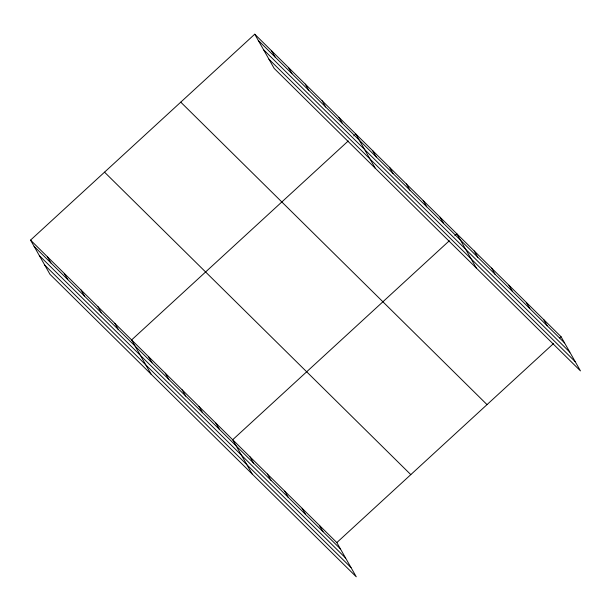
<?xml version="1.0" encoding="UTF-8"?>
<svg xmlns="http://www.w3.org/2000/svg" width="611" height="611" viewBox="0 0 611 611"><rect width="100%" height="100%" fill="white"/><g stroke="black" fill="none" stroke-linecap="round" stroke-linejoin="round"><path stroke-width="0.92" d="M30.55 240.115L336.821 542.583L356.259 576.799L49.987 274.331L30.55 240.115L254.741 34.201L561.013 336.669L580.45 370.885L274.179 68.417L254.741 34.201M348.278 140.935L131.617 339.93L151.054 374.146M353.754 135.902L355.808 134.015L375.246 168.231M449.345 240.749L232.692 439.744L252.129 473.96M454.821 235.716L456.875 233.83L476.32 268.046M336.821 542.583L553.474 343.588M559.638 337.929L561.013 336.669M258.285 40.433L564.549 342.901M263.532 49.667L569.796 352.135M268.932 59.183L575.203 361.651M180.757 102.152L487.028 404.619M104.534 172.165L410.806 474.632M34.094 246.348L340.358 548.815M39.341 255.581L345.605 558.049M44.74 265.098L351.012 567.566M543.653 319.53L547.196 325.762M526.3 302.392L529.844 308.624M508.948 285.245L512.484 291.478M491.588 268.107L495.131 274.339M474.235 250.968L477.771 257.2M440.035 217.195L443.578 223.427M423.186 200.553L426.73 206.793M406.346 183.919L409.882 190.151M389.497 167.284L393.041 173.516M372.657 150.65L376.193 156.882M338.968 117.381L342.504 123.613M322.119 100.739L325.663 106.971M305.279 84.104L308.815 90.336M288.43 67.47L291.974 73.702M271.59 50.835L275.126 57.067M319.461 525.445L323.005 531.677M302.109 508.306L305.653 514.538M284.757 491.16L288.293 497.392M267.397 474.021L270.94 480.254M250.044 456.883L253.58 463.115M215.843 423.11L219.387 429.342M198.995 406.468L202.539 412.708M182.154 389.833L185.691 396.065M165.306 373.199L168.85 379.431M148.465 356.564L152.002 362.797M114.776 323.295L118.313 329.528M97.928 306.653L101.472 312.885M81.087 290.019L84.624 296.251M64.239 273.384L67.783 279.617M47.398 256.75L50.934 262.982"/></g></svg>
